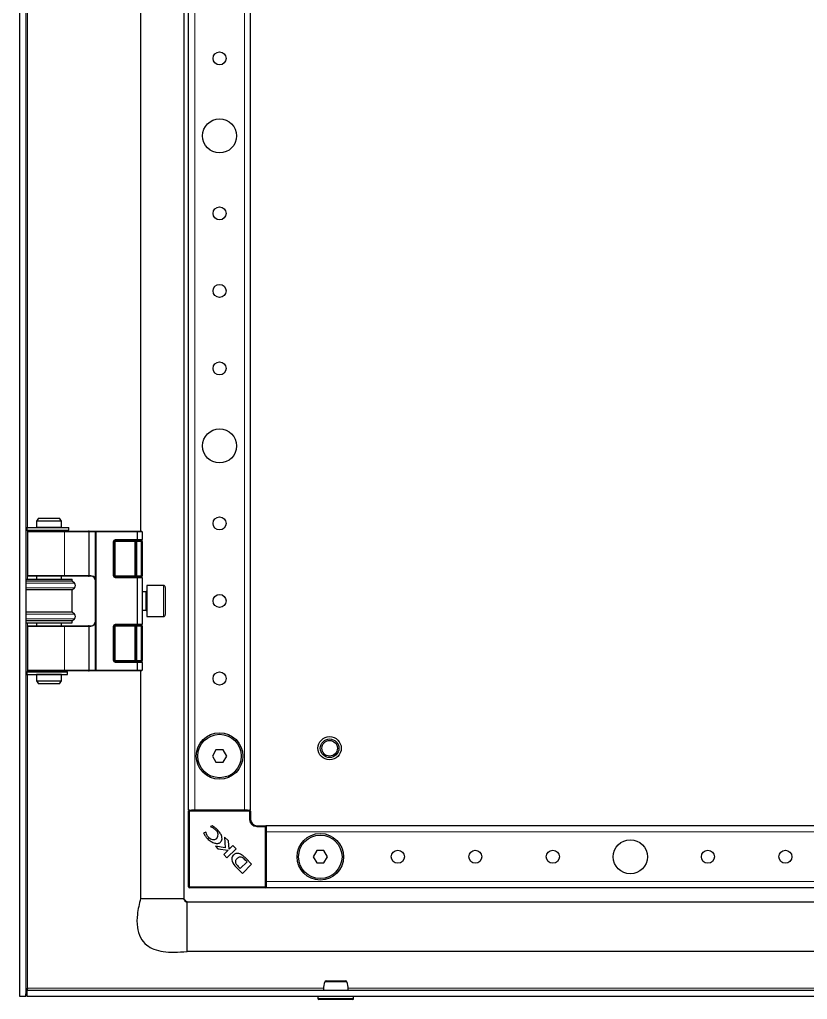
# Model space of a CAD drawing. Header units: millimetres. Extents: x -1134 to 2940, y -1538 to 1219.
# Drawn here: x -769.4 to -515.3, y -999.7 to -683.7 of the extents above; entities that cross this region are included whole.
import ezdxf

# ---------------------------------------------------------------- set-up
doc = ezdxf.new("R2010")
doc.units = ezdxf.units.MM

msp = doc.modelspace()

# ---------------------------------------------------------------- linework, layer by layer
at = {"color": 7, "linetype": 'Continuous', "lineweight": 25}
for p, q in [((-769.44, 556.28), (-769.44, -998.72)), ((-767.44, 556.28), (-767.44, -998.72)), ((-716.44, 524.78), (-716.44, -967.22)), ((-714.94, -938.72), (-714.94, 496.28)), ((-694.94, -938.72), (-694.94, 496.28)), ((-730.44, -518.72), (-730.44, -848.72)), ((-763.36, -844.47), (-763.94, -845.47)), ((-763.94, -845.47), (-763.94, -847.47)), ((-760.47, -845.47), (-763.94, -845.47)), ((-763.36, -844.47), (-760.39, -844.47)), ((-755.94, -845.47), (-760.47, -845.47)), ((-760.39, -844.47), (-756.52, -844.47)), ((-755.94, -845.47), (-756.52, -844.47)), ((-755.94, -847.47), (-755.94, -845.47)), ((-767.09, -847.52), (-767.09, -848.42)), ((-767.09, -847.52), (-753.62, -847.52)), ((-767.09, -848.42), (-753.62, -848.42)), ((-766.94, -848.92), (-766.94, -863.02)), ((-766.74, -848.72), (-755.13, -848.72)), ((-755.94, -847.47), (-763.94, -847.47)), ((-763.94, -848.47), (-763.94, -848.72)), ((-755.94, -848.47), (-763.94, -848.47)), ((-763.44, -847.47), (-763.44, -847.52)), ((-763.44, -848.42), (-763.44, -848.47)), ((-756.44, -847.52), (-756.44, -847.47)), ((-756.44, -848.47), (-756.44, -848.42)), ((-755.94, -848.72), (-755.94, -848.47)), ((-755.13, -848.72), (-747.24, -848.72)), ((-753.62, -847.52), (-753.57, -847.52)), ((-753.62, -848.42), (-753.57, -848.42)), ((-753.57, -848.42), (-753.57, -847.52)), ((-746.96, -848.72), (-747.24, -848.72)), ((-746.96, -848.72), (-744.74, -848.72)), ((-744.94, -893.52), (-744.94, -848.92)), ((-744.74, -848.72), (-731.52, -848.72)), ((-731.52, -848.72), (-730.14, -848.72)), ((-731.44, -851.42), (-731.44, -848.92)), ((-729.94, -848.92), (-729.94, -851.42)), ((-738.94, -852.02), (-738.94, -863.12)), ((-731.56, -851.72), (-738.64, -851.72)), ((-731.94, -852.02), (-731.94, -863.12)), ((-730.24, -851.72), (-731.56, -851.72)), ((-729.94, -852.02), (-729.94, -851.42)), ((-729.94, -852.02), (-729.94, -863.12)), ((-767.44, -864.22), (-752.44, -864.22)), ((-752.44, -864.82), (-767.44, -864.82)), ((-755.13, -863.22), (-766.74, -863.22)), ((-763.94, -863.22), (-763.94, -864.22)), ((-755.94, -864.22), (-755.94, -863.22)), ((-747.24, -863.22), (-755.13, -863.22)), ((-752.44, -864.82), (-752.44, -864.22)), ((-751.74, -865.5), (-752.44, -864.82)), ((-747.24, -863.22), (-746.96, -863.22)), ((-746.44, -863.22), (-746.96, -863.22)), ((-738.64, -863.42), (-731.56, -863.42)), ((-731.56, -863.42), (-730.24, -863.42)), ((-731.44, -878.72), (-731.44, -863.72)), ((-729.94, -863.72), (-729.94, -863.12)), ((-729.94, -863.72), (-729.94, -878.72)), ((-752.44, -867.62), (-767.44, -867.62)), ((-752.44, -867.62), (-751.74, -866.93)), ((-752.44, -874.82), (-752.44, -867.62)), ((-728.69, -868.22), (-729.94, -868.22)), ((-723.04, -866.22), (-728.44, -866.22)), ((-728.44, -866.22), (-728.44, -871.22)), ((-722.44, -866.82), (-722.44, -871.22)), ((-728.44, -871.22), (-728.44, -876.22)), ((-722.44, -871.22), (-722.44, -875.62)), ((-752.44, -874.82), (-767.44, -874.82)), ((-751.74, -875.5), (-752.44, -874.82)), ((-729.94, -874.22), (-728.69, -874.22)), ((-752.44, -877.62), (-767.44, -877.62)), ((-767.44, -878.22), (-752.44, -878.22)), ((-763.94, -878.22), (-763.94, -879.22)), ((-755.94, -879.22), (-755.94, -878.22)), ((-752.44, -877.62), (-751.74, -876.93)), ((-752.44, -878.22), (-752.44, -877.62)), ((-728.44, -876.22), (-723.04, -876.22)), ((-766.94, -879.42), (-766.94, -893.52)), ((-766.74, -879.22), (-755.13, -879.22)), ((-755.13, -879.22), (-747.24, -879.22)), ((-746.96, -879.22), (-747.24, -879.22)), ((-746.96, -879.22), (-746.44, -879.22)), ((-738.94, -879.32), (-738.94, -890.42)), ((-731.56, -879.02), (-738.64, -879.02)), ((-731.94, -879.32), (-731.94, -890.42)), ((-730.24, -879.02), (-731.56, -879.02)), ((-729.94, -879.32), (-729.94, -878.72)), ((-729.94, -879.32), (-729.94, -890.42)), ((-738.64, -890.72), (-731.56, -890.72)), ((-731.56, -890.72), (-730.24, -890.72)), ((-731.44, -893.52), (-731.44, -891.02)), ((-729.94, -891.02), (-729.94, -890.42)), ((-729.94, -891.02), (-729.94, -893.52)), ((-767.09, -894.02), (-767.09, -894.92)), ((-767.09, -894.02), (-754.1, -894.02)), ((-755.13, -893.72), (-766.74, -893.72)), ((-763.94, -893.72), (-763.94, -893.97)), ((-755.94, -893.97), (-763.94, -893.97)), ((-763.44, -893.97), (-763.44, -894.02)), ((-756.44, -894.02), (-756.44, -893.97)), ((-755.94, -893.97), (-755.94, -893.72)), ((-747.24, -893.72), (-755.13, -893.72)), ((-754.1, -894.02), (-754.02, -894.02)), ((-754.02, -894.92), (-754.02, -894.02)), ((-754.02, -894.02), (-754, -894.02)), ((-754, -894.92), (-754, -894.02)), ((-747.24, -893.72), (-746.96, -893.72)), ((-744.74, -893.72), (-746.96, -893.72)), ((-731.52, -893.72), (-744.74, -893.72)), ((-730.14, -893.72), (-731.52, -893.72)), ((-730.44, -893.72), (-730.44, -967.22)), ((-767.09, -894.92), (-754.1, -894.92)), ((-763.94, -894.97), (-763.94, -896.97)), ((-755.94, -894.97), (-763.94, -894.97)), ((-763.94, -896.97), (-763.36, -897.97)), ((-763.94, -896.97), (-755.94, -896.97)), ((-763.44, -894.92), (-763.44, -894.97)), ((-756.52, -897.97), (-755.94, -896.97)), ((-756.44, -894.97), (-756.44, -894.92)), ((-755.94, -896.97), (-755.94, -894.97)), ((-754.1, -894.92), (-754.02, -894.92)), ((-754.02, -894.92), (-754, -894.92)), ((-756.52, -897.97), (-763.36, -897.97)), ((-706.09, -919.22), (-707.25, -921.22)), ((-703.78, -919.22), (-706.09, -919.22)), ((-702.63, -921.22), (-703.78, -919.22)), ((-707.25, -921.22), (-706.09, -923.22)), ((-703.78, -923.22), (-702.63, -921.22)), ((-706.09, -923.22), (-703.78, -923.22)), ((-714.64, -938.72), (-714.94, -938.72)), ((-714.94, -963.42), (-714.94, -939.02)), ((-714.64, -938.72), (-713.99, -938.72)), ((-712.94, -938.72), (-713.99, -938.72)), ((-696.94, -938.72), (-712.94, -938.72)), ((-695.89, -938.72), (-696.94, -938.72)), ((-695.89, -938.72), (-695.24, -938.72)), ((-694.94, -938.72), (-695.24, -938.72)), ((-694.94, -939.02), (-694.94, -941.72)), ((-707.31, -943.72), (-707.82, -943.97)), ((-707.82, -943.97), (-707.71, -944.08)), ((-692.94, -943.72), (-690.24, -943.72)), ((-409.94, -943.72), (-689.94, -943.72)), ((-689.94, -943.72), (-689.94, -944.02)), ((-689.94, -944.02), (-689.94, -944.66)), ((-689.94, -944.66), (-689.94, -945.72)), ((-709.39, -945.78), (-710.08, -946.11)), ((-709.26, -945.92), (-709.39, -945.78)), ((-703.35, -947.35), (-703.17, -950.82)), ((-702.07, -948.63), (-703.35, -947.35)), ((-689.94, -945.72), (-689.94, -961.72)), ((-706.27, -950.35), (-705.47, -951.14)), ((-703.17, -950.82), (-706.27, -950.35)), ((-705.47, -951.14), (-702.21, -951.63)), ((-702.55, -954.07), (-699.59, -951.11)), ((-701.89, -951.29), (-702.07, -948.63)), ((-700.65, -950.05), (-701.89, -951.29)), ((-699.59, -951.11), (-700.65, -950.05)), ((-702.21, -951.63), (-703.6, -953.02)), ((-703.6, -953.02), (-702.55, -954.07)), ((-696.48, -954.22), (-696.49, -954.2)), ((-694.59, -956.11), (-696.48, -954.22)), ((-673.59, -951.72), (-674.75, -953.72)), ((-674.75, -953.72), (-673.59, -955.72)), ((-671.28, -951.72), (-673.59, -951.72)), ((-670.13, -953.72), (-671.28, -951.72)), ((-671.28, -955.72), (-670.13, -953.72)), ((-699.54, -957.08), (-697.55, -959.07)), ((-698.99, -956.83), (-698.25, -957.55)), ((-698.25, -957.55), (-696.07, -955.37)), ((-697.55, -959.07), (-694.59, -956.11)), ((-696.07, -955.37), (-696.75, -954.71)), ((-673.59, -955.72), (-671.28, -955.72)), ((-690.24, -963.72), (-714.64, -963.72)), ((-689.94, -961.72), (-689.94, -962.77)), ((-689.94, -962.77), (-689.94, -963.42)), ((-689.94, -963.42), (-689.94, -963.72)), ((-409.94, -963.72), (-689.94, -963.72)), ((-715.44, -968.22), (-409.34, -968.22)), ((-282.44, -984.22), (-715.44, -984.22)), ((-767.14, -996.72), (-276.74, -996.72)), ((-767.14, -996.72), (-767.14, -998.72)), ((-767.04, -996.72), (-766.84, -996.12)), ((-769.44, -998.72), (-767.44, -998.72)), ((-767.14, -998.72), (-276.74, -998.72)), ((-673.19, -998.72), (-673.19, -999.47)), ((-670.45, -999.72), (-672.94, -999.72)), ((-661.94, -999.72), (-670.45, -999.72)), ((-661.69, -999.47), (-661.69, -998.72))]:
    msp.add_line(p, q, dxfattribs=at)
at = {"color": 8, "linetype": 'Continuous', "lineweight": 18}
for p, q in [((-712.94, -938.72), (-712.94, 496.28)), ((-696.94, -938.72), (-696.94, 496.28)), ((-766.84, -847.52), (-766.84, -519.92)), ((-754.99, -848.92), (-766.94, -848.92)), ((-766.84, -848.74), (-766.84, -848.42)), ((-754.99, -848.92), (-754.99, -863.02)), ((-747.1, -848.92), (-754.99, -848.92)), ((-753.62, -847.52), (-753.62, -848.42)), ((-747.1, -863.02), (-747.1, -848.92)), ((-746.96, -848.92), (-747.1, -848.92)), ((-746.96, -848.92), (-746.96, -848.72)), ((-746.96, -848.92), (-746.96, -863.02)), ((-744.94, -848.92), (-746.96, -848.92)), ((-744.94, -848.92), (-744.74, -848.92)), ((-744.74, -848.72), (-744.74, -848.92)), ((-731.44, -848.92), (-744.74, -848.92)), ((-744.74, -848.92), (-744.74, -893.52)), ((-729.94, -848.92), (-731.44, -848.92)), ((-739.24, -863.12), (-739.24, -852.02)), ((-739.24, -852.02), (-738.94, -852.02)), ((-738.94, -852.02), (-738.64, -852.02)), ((-738.64, -851.42), (-731.44, -851.42)), ((-738.64, -851.42), (-738.64, -851.72)), ((-738.64, -851.72), (-738.64, -852.02)), ((-732.24, -852.02), (-738.64, -852.02)), ((-738.64, -852.02), (-738.64, -863.12)), ((-732.24, -851.72), (-732.24, -852.02)), ((-732.24, -852.02), (-731.94, -852.02)), ((-732.24, -863.12), (-732.24, -852.02)), ((-731.94, -852.02), (-731.64, -852.02)), ((-731.64, -851.72), (-731.64, -852.02)), ((-730.24, -852.02), (-731.64, -852.02)), ((-731.64, -852.02), (-731.64, -863.12)), ((-731.44, -851.42), (-729.94, -851.42)), ((-730.24, -851.72), (-730.24, -852.02)), ((-729.94, -852.02), (-730.24, -852.02)), ((-730.24, -863.12), (-730.24, -852.02)), ((-751.74, -865.5), (-767.44, -865.5)), ((-766.94, -863.02), (-754.99, -863.02)), ((-766.84, -864.22), (-766.84, -863.19)), ((-754.99, -863.02), (-747.1, -863.02)), ((-746.96, -863.02), (-747.1, -863.02)), ((-746.96, -863.22), (-746.96, -863.02)), ((-746.96, -863.02), (-746.44, -863.02)), ((-746.44, -863.22), (-746.44, -863.02)), ((-738.94, -863.12), (-739.24, -863.12)), ((-738.64, -863.12), (-738.94, -863.12)), ((-738.64, -863.12), (-732.24, -863.12)), ((-738.64, -863.12), (-738.64, -863.42)), ((-738.64, -863.42), (-738.64, -863.72)), ((-731.44, -863.72), (-738.64, -863.72)), ((-732.24, -863.12), (-732.24, -863.42)), ((-731.94, -863.12), (-732.24, -863.12)), ((-731.64, -863.12), (-731.94, -863.12)), ((-731.64, -863.12), (-730.24, -863.12)), ((-731.64, -863.12), (-731.64, -863.42)), ((-729.94, -863.72), (-731.44, -863.72)), ((-730.24, -863.12), (-730.24, -863.42)), ((-730.24, -863.12), (-729.94, -863.12)), ((-751.74, -866.93), (-767.44, -866.93)), ((-728.69, -874.22), (-728.69, -868.22)), ((-723.04, -871.22), (-723.04, -866.22)), ((-723.04, -876.22), (-723.04, -871.22)), ((-751.74, -875.5), (-767.44, -875.5)), ((-751.74, -876.93), (-767.44, -876.93)), ((-766.84, -879.24), (-766.84, -878.22)), ((-754.99, -879.42), (-766.94, -879.42)), ((-754.99, -879.42), (-754.99, -893.52)), ((-747.1, -879.42), (-754.99, -879.42)), ((-747.1, -893.52), (-747.1, -879.42)), ((-747.1, -879.42), (-746.96, -879.42)), ((-746.96, -879.42), (-746.96, -879.22)), ((-746.96, -879.42), (-746.96, -893.52)), ((-746.44, -879.42), (-746.96, -879.42)), ((-746.44, -879.42), (-746.44, -879.22)), ((-739.24, -890.42), (-739.24, -879.32)), ((-739.24, -879.32), (-738.94, -879.32)), ((-738.94, -879.32), (-738.64, -879.32)), ((-738.64, -878.72), (-731.44, -878.72)), ((-738.64, -879.02), (-738.64, -878.72)), ((-738.64, -879.02), (-738.64, -879.32)), ((-732.24, -879.32), (-738.64, -879.32)), ((-738.64, -879.32), (-738.64, -890.42)), ((-732.24, -879.02), (-732.24, -879.32)), ((-732.24, -879.32), (-731.94, -879.32)), ((-732.24, -890.42), (-732.24, -879.32)), ((-731.94, -879.32), (-731.64, -879.32)), ((-731.64, -879.32), (-731.64, -879.02)), ((-730.24, -879.32), (-731.64, -879.32)), ((-731.64, -879.32), (-731.64, -890.42)), ((-731.44, -878.72), (-729.94, -878.72)), ((-730.24, -879.32), (-730.24, -879.02)), ((-730.24, -879.32), (-729.94, -879.32)), ((-730.24, -890.42), (-730.24, -879.32)), ((-739.24, -890.42), (-738.94, -890.42)), ((-738.94, -890.42), (-738.64, -890.42)), ((-738.64, -890.42), (-732.24, -890.42)), ((-738.64, -890.42), (-738.64, -890.72)), ((-738.64, -891.02), (-738.64, -890.72)), ((-731.44, -891.02), (-738.64, -891.02)), ((-732.24, -890.42), (-732.24, -890.72)), ((-732.24, -890.42), (-731.94, -890.42)), ((-731.94, -890.42), (-731.64, -890.42)), ((-731.64, -890.72), (-731.64, -890.42)), ((-731.64, -890.42), (-730.24, -890.42)), ((-729.94, -891.02), (-731.44, -891.02)), ((-730.24, -890.72), (-730.24, -890.42)), ((-730.24, -890.42), (-729.94, -890.42)), ((-766.94, -893.52), (-754.99, -893.52)), ((-766.84, -894.02), (-766.84, -893.69)), ((-754.99, -893.52), (-747.1, -893.52)), ((-754.1, -894.02), (-754.1, -894.92)), ((-747.1, -893.52), (-746.96, -893.52)), ((-746.96, -893.72), (-746.96, -893.52)), ((-746.96, -893.52), (-744.94, -893.52)), ((-744.74, -893.52), (-744.94, -893.52)), ((-744.74, -893.52), (-731.44, -893.52)), ((-744.74, -893.52), (-744.74, -893.72)), ((-731.44, -893.52), (-729.94, -893.52)), ((-766.84, -996.12), (-766.84, -894.92)), ((-714.94, -939.02), (-714.64, -939.02)), ((-714.64, -938.72), (-714.64, -939.02)), ((-714.64, -939.02), (-714.64, -963.42)), ((-695.24, -939.02), (-714.64, -939.02)), ((-695.24, -938.72), (-695.24, -939.02)), ((-695.24, -941.72), (-695.24, -939.02)), ((-695.24, -939.02), (-694.94, -939.02)), ((-694.94, -941.72), (-695.24, -941.72)), ((-692.94, -943.72), (-692.94, -944.02)), ((-690.24, -944.02), (-692.94, -944.02)), ((-690.24, -943.72), (-690.24, -944.02)), ((-690.24, -963.42), (-690.24, -944.02)), ((-690.24, -944.02), (-689.94, -944.02)), ((-409.94, -945.72), (-689.94, -945.72)), ((-714.64, -963.42), (-714.94, -963.42)), ((-714.64, -963.42), (-690.24, -963.42)), ((-714.64, -963.42), (-714.64, -963.72)), ((-690.24, -963.42), (-690.24, -963.72)), ((-690.24, -963.42), (-689.94, -963.42)), ((-409.94, -961.72), (-689.94, -961.72)), ((-671.41, -996.12), (-766.84, -996.12)), ((-380.41, -996.12), (-663.47, -996.12)), ((-673.19, -999.47), (-670.58, -999.47)), ((-670.58, -999.47), (-661.69, -999.47))]:
    msp.add_line(p, q, dxfattribs=at)
at = {"color": 7, "linetype": 'Continuous', "lineweight": 25}
for centre, radius in [((-704.94, -696.22), 2.1), ((-704.94, -721.22), 5.5), ((-704.94, -746.22), 2.1), ((-704.94, -771.22), 2.1), ((-704.94, -796.22), 2.1), ((-704.94, -821.22), 5.5), ((-704.94, -846.22), 2.1), ((-704.94, -871.22), 2.1), ((-704.94, -896.22), 2.1), ((-704.94, -921.22), 7.5), ((-704.94, -921.22), 7), ((-669.44, -918.72), 3.75), ((-669.44, -918.72), 3), ((-669.44, -918.72), 2.5), ((-672.44, -953.72), 7.5), ((-672.44, -953.72), 7), ((-572.44, -953.72), 5.5), ((-647.44, -953.72), 2.1), ((-622.44, -953.72), 2.1), ((-597.44, -953.72), 2.1), ((-547.44, -953.72), 2.1), ((-522.44, -953.72), 2.1)]:
    msp.add_circle(centre, radius, dxfattribs=at)
for centre, radius, start, end in [((-766.74, -848.92), 0.2, 90, 180), ((-744.74, -848.92), 0.2, 90, 180), ((-730.14, -848.92), 0.2, 0, 90), ((-738.64, -852.02), 0.3, 90, 180), ((-731.64, -852.02), 0.3, 90, 180), ((-730.24, -851.42), 0.3, 270, 0), ((-766.74, -863.02), 0.2, 180, 270), ((-752.44, -866.22), 1, 314.427, 45.573), ((-746.44, -864.72), 1.5, 0, 90), ((-738.64, -863.12), 0.3, 180, 270), ((-731.64, -863.12), 0.3, 180, 270), ((-730.24, -863.72), 0.3, 0, 90), ((-728.69, -867.97), 0.25, 270, 360), ((-723.04, -866.82), 0.6, 360, 90), ((-728.69, -874.47), 0.25, 0, 90), ((-752.44, -876.22), 1, 314.427, 45.573), ((-746.44, -877.72), 1.5, 270, 0), ((-723.04, -875.62), 0.6, 270, 0), ((-766.74, -879.42), 0.2, 90, 180), ((-738.64, -879.32), 0.3, 90, 180), ((-731.64, -879.32), 0.3, 90, 180), ((-730.24, -878.72), 0.3, 270, 0), ((-738.64, -890.42), 0.3, 180, 270), ((-731.64, -890.42), 0.3, 180, 270), ((-730.24, -891.02), 0.3, 0, 90), ((-766.74, -893.52), 0.2, 180, 270), ((-744.74, -893.52), 0.2, 180, 270), ((-730.14, -893.52), 0.2, 270, 0), ((-714.64, -939.02), 0.3, 90, 180), ((-695.24, -939.02), 0.3, 0, 90), ((-692.94, -941.72), 2, 180, 270), ((-690.24, -944.02), 0.3, 0, 90), ((-706.94, -946.21), 1.97, 218.454, 305.887), ((-707.34, -946.64), 1.94, 323.3097, 52.3464), ((-696.33, -953.42), 4.87, 200.3445, 228.7777), ((-694.52, -952.64), 6.12, 216.9888, 223.0744), ((-714.64, -963.42), 0.3, 180, 270), ((-690.24, -963.42), 0.3, 270, 0), ((-670.55, -994.22), 0.5, 89.9637, 164.834), ((-664.33, -994.22), 0.5, 15.2465, 90.046), ((-672.94, -999.47), 0.25, 180, 270), ((-661.94, -999.47), 0.25, 270, 0)]:
    msp.add_arc(centre, radius, start, end, dxfattribs=at)
at = {"color": 8, "linetype": 'Continuous', "lineweight": 18}
for centre, radius, start, end in [((-755.17, -848.89), 0.179, 351.9505, 78.5782), ((-747.28, -848.89), 0.179, 351.9505, 78.5782), ((-738.64, -852.02), 0.6, 90, 180), ((-755.17, -863.04), 0.179, 281.4218, 8.0495), ((-747.28, -863.04), 0.179, 281.4218, 8.0495), ((-746.44, -864.72), 1.7, 28.0725, 90), ((-738.64, -863.12), 0.6, 180, 270), ((-755.17, -879.39), 0.179, 351.9505, 78.5782), ((-747.28, -879.39), 0.179, 351.9505, 78.5782), ((-746.44, -877.72), 1.7, 270, 331.9275), ((-738.64, -879.32), 0.6, 90, 180), ((-738.64, -890.42), 0.6, 180, 270), ((-755.17, -893.54), 0.179, 281.4218, 8.0495), ((-747.28, -893.54), 0.179, 281.4218, 8.0495), ((-692.94, -941.72), 2.3, 180, 270)]:
    msp.add_arc(centre, radius, start, end, dxfattribs=at)
at = {"color": 7, "linetype": 'Continuous', "lineweight": 25}
for centre, major_axis, start_param, end_param in [((-731.52, -848.92), (0, 0.2), 4.712389, 6.283185), ((-731.56, -851.42), (0, 0.3), 3.141593, 4.712389), ((-731.56, -863.72), (0, 0.3), 4.712389, 6.283185), ((-731.56, -878.72), (0, 0.3), 3.141593, 4.712389), ((-731.56, -891.02), (0, 0.3), 4.712389, 6.283185), ((-731.52, -893.52), (0, 0.2), 3.141593, 4.712389)]:
    msp.add_ellipse(centre, major_axis=major_axis, ratio=0.414214, start_param=start_param, end_param=end_param, dxfattribs=at)
for points, knots in [([(-707.71, -944.08), (-707.4, -944.22), (-706.83, -944.48), (-706.37, -944.91), (-706.16, -945.11)], [0, 0, 0, 0, 0.547643, 1, 1, 1, 1]), ([(-705.8, -944.82), (-706.07, -944.58), (-706.53, -944.15), (-707.08, -943.85), (-707.31, -943.72)], [0, 0, 0, 0, 0.577653, 1, 1, 1, 1]), ([(-704.68, -949.05), (-704.54, -948.89), (-704.26, -948.55), (-704.09, -947.86), (-704.22, -946.98), (-704.79, -945.91), (-705.43, -945.22), (-705.8, -944.82)], [0, 0, 0, 0, 0.130532, 0.266031, 0.423997, 0.666819, 1, 1, 1, 1]), ([(-710.08, -946.11), (-709.9, -946.45), (-709.56, -947.08), (-709.07, -947.61), (-708.85, -947.85)], [0, 0, 0, 0, 0.5368, 1, 1, 1, 1]), ([(-708.49, -947.43), (-708.7, -947.17), (-709.08, -946.72), (-709.2, -946.16), (-709.26, -945.92)], [0, 0, 0, 0, 0.579608, 1, 1, 1, 1]), ([(-708.85, -947.85), (-708.47, -948.18), (-707.78, -948.79), (-706.61, -949.34), (-705.67, -949.48), (-705.02, -949.33), (-704.79, -949.14), (-704.68, -949.05)], [0, 0, 0, 0, 0.315674, 0.58952, 0.813199, 0.909026, 1, 1, 1, 1]), ([(-697.82, -953.07), (-698.03, -952.96), (-698.42, -952.75), (-699.05, -952.64), (-699.64, -952.67), (-700.18, -952.87), (-700.61, -953.23), (-700.91, -953.75), (-701.02, -954.4), (-700.94, -954.86), (-700.89, -955.11)], [0, 0, 0, 0, 0.138091, 0.265455, 0.384013, 0.496103, 0.605759, 0.71979, 0.847662, 1, 1, 1, 1]), ([(-696.75, -954.71), (-696.95, -954.52), (-697.31, -954.17), (-697.85, -953.84), (-698.3, -953.78), (-698.64, -953.85), (-699, -954.04), (-699.21, -954.23), (-699.32, -954.34)], [0, 0, 0, 0, 0.274676, 0.503042, 0.607381, 0.716579, 0.843412, 1, 1, 1, 1]), ([(-696.98, -953.75), (-697.13, -953.61), (-697.4, -953.37), (-697.69, -953.16), (-697.82, -953.07)], [0, 0, 0, 0, 0.55183, 1, 1, 1, 1]), ([(-696.49, -954.2), (-696.57, -954.13), (-696.73, -953.97), (-696.9, -953.82), (-696.98, -953.75)], [0, 0, 0, 0, 0.486421, 1, 1, 1, 1]), ([(-699.32, -954.34), (-699.41, -954.44), (-699.58, -954.61), (-699.76, -954.89), (-699.85, -955.16), (-699.85, -955.49), (-699.7, -955.89), (-699.51, -956.17), (-699.41, -956.33)], [0, 0, 0, 0, 0.176808, 0.319231, 0.43938, 0.552395, 0.749205, 1, 1, 1, 1]), ([(-730.44, -967.22), (-730.85, -968.9), (-731.58, -971.94), (-731.67, -976.25), (-730.7, -979.8), (-728.65, -982.25), (-726.01, -983.68), (-722.99, -984.42), (-719.39, -984.62), (-716.82, -984.36), (-715.44, -984.22)], [0, 0, 0, 0, 0.176067, 0.318225, 0.435596, 0.543482, 0.633889, 0.737152, 0.858183, 1, 1, 1, 1]), ([(-717.42, -967.22), (-717.12, -967.22), (-716.67, -967.22), (-716.58, -967.22), (-716.55, -967.22)], [0, 0, 0, 0, 0.649139, 1, 1, 1, 1]), ([(-715.44, -968.38), (-715.54, -968.37), (-715.68, -968.35), (-715.83, -968.28), (-715.92, -968.22), (-715.97, -968.16), (-716.01, -968.08), (-716.04, -968.01), (-716.11, -967.84), (-716.28, -967.76), (-716.43, -967.53), (-716.46, -967.33), (-716.48, -967.22)], [0, 0, 0, 0, 0.146823, 0.202041, 0.247643, 0.28691, 0.323569, 0.360785, 0.40083, 0.628513, 0.79432, 1, 1, 1, 1]), ([(-715.44, -968.22), (-715.66, -968.07), (-716.07, -967.8), (-716.32, -967.4), (-716.44, -967.22)], [0, 0, 0, 0, 0.556114, 1, 1, 1, 1]), ([(-715.44, -984.22), (-715.44, -984.19), (-715.44, -984.12), (-715.44, -983.48), (-715.44, -982.02), (-715.44, -979.83), (-715.44, -977.82), (-715.44, -976.22), (-715.44, -974.61), (-715.44, -972.61), (-715.44, -970.43), (-715.44, -968.92), (-715.44, -968.52), (-715.44, -968.38)], [0, 0, 0, 0, 0.069165, 0.1363, 0.267291, 0.398282, 0.465417, 0.534583, 0.603748, 0.670883, 0.801874, 0.932865, 1, 1, 1, 1]), ([(-671.03, -994.07), (-671.22, -994.81), (-671.44, -995.67), (-671.46, -996.59), (-671.46, -996.72)], [0, 0, 0, 0, 0.85815, 1, 1, 1, 1]), ([(-670.51, -993.72), (-670.52, -993.72), (-670.57, -993.72), (-670.29, -993.72), (-669.77, -993.72), (-669.05, -993.72), (-668.2, -993.72), (-667.13, -993.72), (-666.11, -993.72), (-665.22, -993.72), (-664.61, -993.72), (-664.32, -993.72), (-664.36, -993.72), (-664.37, -993.72)], [0, 0, 0, 0, 0.03384, 0.141254, 0.248698, 0.315774, 0.423314, 0.530846, 0.63821, 0.745706, 0.853372, 0.960917, 1, 1, 1, 1]), ([(-663.42, -996.72), (-663.42, -996.59), (-663.44, -995.67), (-663.66, -994.81), (-663.85, -994.07)], [0, 0, 0, 0, 0.14185, 1, 1, 1, 1]), ([(-767.44, -998.72), (-767.41, -998.28), (-767.38, -997.72), (-767.18, -997.16), (-767.14, -997.04)], [0, 0, 0, 0, 0.773459, 1, 1, 1, 1])]:
    msp.add_open_spline(points, degree=3, knots=knots, dxfattribs=at)
for points in [[(-730.44, -967.22), (-730.4, -967.22), (-730.31, -967.22), (-729.74, -967.22), (-729.46, -967.22)], [(-729.46, -967.22), (-729.13, -967.22), (-728.47, -967.22), (-727.49, -967.22), (-727.01, -967.22)], [(-727.01, -967.22), (-726.45, -967.22), (-725.32, -967.22), (-724.07, -967.22), (-723.44, -967.22)], [(-723.44, -967.22), (-722.81, -967.22), (-721.56, -967.22), (-720.43, -967.22), (-719.87, -967.22)], [(-719.87, -967.22), (-719.38, -967.22), (-718.41, -967.22), (-717.75, -967.22), (-717.42, -967.22)], [(-766.84, -996.12), (-766.86, -996.2), (-766.91, -996.35), (-766.99, -996.55), (-767.06, -996.69), (-767.11, -996.71), (-767.14, -996.72)]]:
    msp.add_open_spline(points, degree=3, dxfattribs=at)
at = {"color": 8, "linetype": 'Continuous', "lineweight": 18}
msp.add_open_spline([(-663.89, -994.09), (-663.88, -994.09), (-663.83, -994.09), (-664.17, -994.09), (-664.88, -994.09), (-665.9, -994.09), (-667.09, -994.09), (-668.31, -994.09), (-669.3, -994.09), (-670.13, -994.09), (-670.73, -994.09), (-671.06, -994.09), (-671, -994.09), (-670.99, -994.09)], degree=3, knots=[0, 0, 0, 0, 0.038891, 0.14638, 0.253973, 0.361383, 0.468681, 0.576165, 0.683665, 0.750707, 0.858068, 0.965424, 1, 1, 1, 1], dxfattribs=at)

doc.saveas('drawing.dxf')
